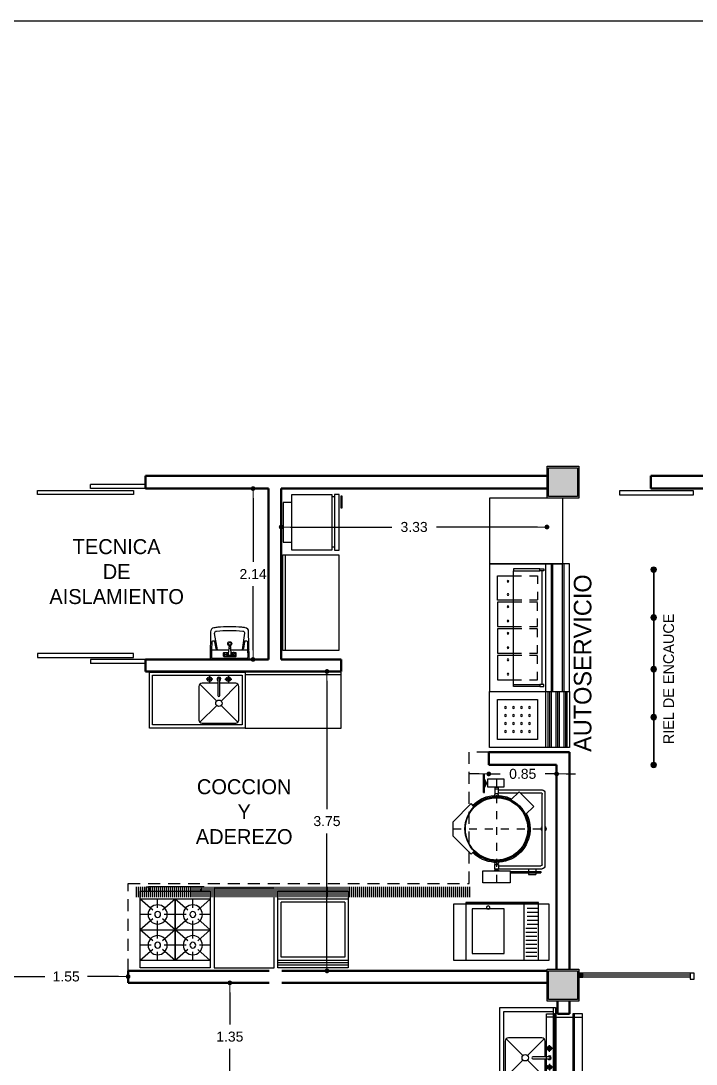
# Model space of a CAD drawing. Header units: millimetres. Extents: x 2523 to 2756, y 378 to 482.
# Drawn here: x 2687.5 to 2695.96, y 389.67 to 402.73 of the extents above; entities that cross this region are included whole.
import ezdxf

# ---------------------------------------------------------------- set-up
doc = ezdxf.new("R2010")
doc.units = ezdxf.units.MM
for name, pattern in [('BLOQUE NUTRICION$0$NUTRICION Y DIETETICA$0$NUTRICION$0$HIDDE50', [0.08, 0.05, -0.03]), ('BLOQUE NUTRICION$0$PB-Servicios Generales$0$DIS', [0.09, 0.06, -0.03]), ('H100', [0.24, 0.15, -0.09])]:
    doc.linetypes.add(name, pattern=pattern)
doc.layers.get('Defpoints').update_dxf_attribs({"color": 8})
for name, color, linetype in [('C-MAESTRA', 253, 'Continuous'), ('CANCEL', 6, 'Continuous'), ('COLUMNAS', 5, 'Continuous'), ('MOB FIJO', 161, 'Continuous'), ('MOBILIARIO', 161, 'Continuous'), ('MOBSANIT', 161, 'Continuous'), ('MS', 8, 'Continuous'), ('PL-AUX', 8, 'Continuous'), ('PROYECC', 7, 'H100'), ('TEXTO', 3, 'Continuous'), ('TEXTOS', 3, 'Continuous')]:
    doc.layers.add(name, color=color, linetype=linetype)
doc.layers.add('MOB', color=161, linetype='Continuous', lineweight=15)
doc.layers.add('MUROS', color=7, linetype='Continuous', lineweight=50)
doc.styles.add('Estilo_Generado_2', font='', dxfattribs={"height": 0.125})
doc.styles.add('STYLE1', font='GOTHIC.TTF')
doc.styles.add('STYLE2', font='GOTHIC.TTF')
doc.styles.get('Estilo_Generado_2').set_extended_font_data('Arial Occidental')
doc.dimstyles.new('Estilo_Generado__1', dxfattribs={"dimtxt": 0.125, "dimasz": 0.11875, "dimexe": 0.18, "dimexo": 0.2, "dimgap": 0.09, "dimtad": 0, "dimtih": 1, "dimtoh": 1, "dimzin": 0, "dimdsep": 46, "dimtxsty": 'Estilo_Generado_2', "dimblk": 'ARROWHEAD_11', "dimcen": 0.09, "dimse1": 1, "dimse2": 1, "dimclrd": 256, "dimclre": 7, "dimclrt": 7, "dimadec": 0, "dimazin": 0, "dimtfac": 1, "dimtmove": 0, "dimatfit": 3, "dimfxl": 1, "dimtolj": 1, "dimtzin": 0, "dimlwd": -1, "dimarcsym": 0})

# ---------------------------------------------------------------- blocks, each defined once
blk = doc.blocks.new('PB-ucin-Intermedios$0$955')
for p, q in [((-0.308, -0.606), (-0.308, -0.641)), ((0.322, -0.606), (0.322, -0.641))]:
    blk.add_line(p, q)
blk.add_lwpolyline([(0.25, -0.106), (0.25, 0), (-0.25, 0), (-0.25, -0.106)])
for points in [[(-0.35, -0.106), (0.35, -0.106), (0.35, -0.606), (-0.35, -0.606)], [(0.35, -0.7), (0.35, -0.641), (-0.35, -0.641), (-0.35, -0.7)], [(0.329, -0.738), (0.329, -0.721), (0.18, -0.721), (0.18, -0.738)]]:
    blk.add_lwpolyline(points, close=True)
blk = doc.blocks.new('76090602')
blk.add_line((0, -0.03), (1.2, -0.03))
blk.add_lwpolyline([(1.2, -0.7), (1.2, 0), (0, 0), (0, -0.7)], close=True)
blk = doc.blocks.new('77740015')
for p, q in [((0.04, -0.1), (0.04, 0)), ((0.86, -0.1), (0.86, 0)), ((0.04, -0.12), (0.04, -0.33)), ((0.86, -0.33), (0.86, -0.12)), ((0.04, -0.35), (0.04, -0.45)), ((0.86, -0.35), (0.86, -0.45))]:
    blk.add_line(p, q)
for points in [[(0.9, -0.1), (0.9, 0), (0, 0), (0, -0.1)], [(0.9, -0.35), (0.9, -0.45), (0, -0.45), (0, -0.35)]]:
    blk.add_lwpolyline(points)
for points in [[(0, -0.12), (0, -0.1), (0.9, -0.1), (0.9, -0.12)], [(0.9, -0.33), (0.9, -0.35), (0, -0.35), (0, -0.33)]]:
    blk.add_lwpolyline(points, close=True)
blk = doc.blocks.new('PLANTA BAJA$0$BLOQUE NUTRICION$0$NUTRICION Y DIETETICA$0$NUTRICION$0$76090693')
for p, q in [((0, -0.03), (1.8, -0.03)), ((0.555, -0.078), (0.47, -0.078)), ((0.512, -0.036), (0.512, -0.12)), ((0.705, -0.078), (0.79, -0.078)), ((0.748, -0.036), (0.748, -0.12)), ((1.095, -0.078), (1.01, -0.078)), ((1.052, -0.036), (1.052, -0.12)), ((1.245, -0.078), (1.33, -0.078)), ((1.288, -0.036), (1.288, -0.12)), ((0.392, -0.142), (0.602, -0.352)), ((0.868, -0.142), (0.658, -0.352)), ((0.932, -0.142), (1.142, -0.352)), ((1.408, -0.142), (1.198, -0.352)), ((0.602, -0.408), (0.392, -0.618)), ((0.658, -0.408), (0.868, -0.618)), ((1.142, -0.408), (0.932, -0.618)), ((1.198, -0.408), (1.408, -0.618))]:
    blk.add_line(p, q)
blk.add_lwpolyline([(0, -0.7), (0, 0), (1.8, 0), (1.8, -0.7)], close=True)
blk.add_lwpolyline([(1.75, -0.03), (1.75, -0.65), (0.05, -0.65), (0.05, -0.03)])
for points in [[(0.619, -0.13), (0.42, -0.13, 0.414214), (0.38, -0.17), (0.38, -0.59, 0.414214), (0.42, -0.63), (0.84, -0.63, 0.414214), (0.88, -0.59), (0.88, -0.17, 0.414214), (0.84, -0.13), (0.642, -0.13)], [(1.159, -0.13), (0.96, -0.13, 0.414214), (0.92, -0.17), (0.92, -0.59, 0.414214), (0.96, -0.63), (1.38, -0.63, 0.414214), (1.42, -0.59), (1.42, -0.17, 0.414214), (1.38, -0.13), (1.182, -0.13)]]:
    blk.add_lwpolyline(points, format="xyb")
for points in [[(0.618, -0.284, 1), (0.642, -0.284), (0.642, -0.078, 1), (0.618, -0.078)], [(1.182, -0.078, 1), (1.158, -0.078), (1.158, -0.284, 1), (1.182, -0.284)]]:
    blk.add_lwpolyline(points, format="xyb", close=True)
for centre, radius in [((0.512, -0.078), 0.0282), ((0.512, -0.078), 0.0141), ((0.748, -0.078), 0.0282), ((0.748, -0.078), 0.0141), ((1.052, -0.078), 0.0282), ((1.052, -0.078), 0.0141), ((1.288, -0.078), 0.0282), ((1.288, -0.078), 0.0141), ((0.63, -0.38), 0.04), ((1.17, -0.38), 0.04)]:
    blk.add_circle(centre, radius)
for centre in [(0.63, -0.078), (1.17, -0.078)]:
    blk.add_arc(centre, 0.0235, 300, 240)
blk = doc.blocks.new('BLOQUE NUTRICION$0$PB-Servicios Generales$0$A$C44AE7D5F')
for p, q in [((0, 0.88), (0, 0)), ((0.09, 0.88), (0, 0.88)), ((0.09, 0.88), (0.228, 0.722)), ((0.09, 0.88), (0.09, 0.44)), ((0.475, 0.88), (0.09, 0.88)), ((0.282, 0.88), (0.282, 0.743)), ((0.475, 0.88), (0.337, 0.722)), ((0.96, 0.88), (0.475, 0.88)), ((0.475, 0.88), (0.613, 0.722)), ((0.475, 0), (0.475, 0.88)), ((0.667, 0.88), (0.667, 0.743)), ((0.86, 0.88), (0.722, 0.722)), ((0.86, 0.88), (0.86, 0.44)), ((0.96, 0), (0.96, 0.88)), ((0.96, 0.803), (1.011, 0.803)), ((1.011, 0.803), (1.011, 0.775)), ((0.09, 0.66), (0.2, 0.66)), ((0.365, 0.66), (0.475, 0.66)), ((0.475, 0.66), (0.585, 0.66)), ((0.75, 0.66), (0.86, 0.66)), ((1.011, 0.775), (0.96, 0.763)), ((1.011, 0.775), (1.011, 0.105)), ((0.228, 0.598), (0.09, 0.44)), ((0.282, 0.577), (0.282, 0.44)), ((0.337, 0.598), (0.475, 0.44)), ((0.613, 0.598), (0.475, 0.44)), ((0.667, 0.577), (0.667, 0.44)), ((0.722, 0.598), (0.86, 0.44)), ((0.86, 0.44), (0.09, 0.44)), ((0.86, 0.44), (0.09, 0.44)), ((0.09, 0.44), (0.86, 0.44)), ((0.09, 0.44), (0.228, 0.282)), ((0.09, 0.44), (0.09, 0)), ((0.282, 0.44), (0.282, 0.303)), ((0.475, 0.44), (0.337, 0.282)), ((0.475, 0.44), (0.613, 0.282)), ((0.667, 0.44), (0.667, 0.303)), ((0.86, 0.44), (0.722, 0.282)), ((0.86, 0.44), (0.86, 0)), ((0.09, 0.22), (0.2, 0.22)), ((0.228, 0.158), (0.09, 0)), ((0.282, 0.137), (0.282, 0)), ((0.337, 0.158), (0.475, 0)), ((0.365, 0.22), (0.475, 0.22)), ((0.475, 0.22), (0.585, 0.22)), ((0.613, 0.158), (0.475, 0)), ((0.667, 0.137), (0.667, 0)), ((0.722, 0.158), (0.86, 0)), ((0.75, 0.22), (0.86, 0.22)), ((0, 0), (0.475, 0)), ((0.475, 0), (0.96, 0)), ((1.011, 0.105), (0.96, 0.117)), ((0.96, 0.077), (1.011, 0.077)), ((1.011, 0.077), (1.011, 0.105))]:
    blk.add_line(p, q)
for centre, radius in [((0.282, 0.66), 0.12), ((0.282, 0.66), 0.0369), ((0.667, 0.66), 0.12), ((0.667, 0.66), 0.0369), ((0.282, 0.22), 0.12), ((0.667, 0.22), 0.12), ((0.282, 0.22), 0.0369), ((0.667, 0.22), 0.0369)]:
    blk.add_circle(centre, radius)
blk = doc.blocks.new('BLOQUE NUTRICION$0$PB-Servicios Generales$0$mnco201')
for p, q in [((0.88, 0), (0, 0)), ((0, 0), (0, -0.96)), ((0.88, -0.09), (0.88, 0)), ((0.88, -0.03), (0, -0.03)), ((0.88, -0.06), (0, -0.06)), ((0.44, -0.09), (0, -0.09)), ((0.84, -0.13), (0.04, -0.13)), ((0.04, -0.13), (0.04, -0.82)), ((0.88, -0.09), (0.44, -0.09)), ((0.84, -0.82), (0.84, -0.13)), ((0.88, -0.475), (0.88, -0.09)), ((0.88, -0.96), (0.88, -0.475)), ((0.44, -0.86), (0, -0.86)), ((0.84, -0.82), (0.04, -0.82)), ((0.88, -0.86), (0.44, -0.86)), ((0, -0.96), (0.88, -0.96))]:
    blk.add_line(p, q)
blk = doc.blocks.new('BLOQUE NUTRICION$0$NUTRICION Y DIETETICA$0$NUTRICION$0$A$C48837D3A')
at = {"layer": 'MOBILIARIO'}
for p, q in [((0, 1.045), (0, 0.135)), ((0, 1.045), (0, 0.135)), ((0.72, 0.315), (0, 0.315)), ((0.07, 0.275), (0.07, 0.135)), ((0.12, 0.275), (0.12, 0.135)), ((0.17, 0.275), (0.17, 0.135)), ((0.22, 0.275), (0.22, 0.135)), ((0.27, 0.275), (0.27, 0.135)), ((0.32, 0.295), (0.32, 0.155)), ((0.37, 0.295), (0.37, 0.155)), ((0.42, 0.295), (0.42, 0.155)), ((0.47, 0.295), (0.47, 0.155)), ((0.52, 0.295), (0.52, 0.155)), ((0.57, 0.295), (0.57, 0.155)), ((0.62, 0.295), (0.62, 0.155)), ((0.67, 0.295), (0.67, 0.155))]:
    blk.add_line(p, q, dxfattribs=at)
for points in [[(0.72, 1.2), (0.72, 0), (0.02, 0), (0.02, 1.2)], [(0.72, 1.045), (0.72, 0.135), (0, 0.135), (0, 1.045)], [(0.64, 0.965), (0.64, 0.565), (0.08, 0.565), (0.08, 0.965)]]:
    blk.add_lwpolyline(points, close=True, dxfattribs=at)
blk.add_circle((0.063, 0.765), 0.0219, dxfattribs=at)
blk = doc.blocks.new('BLOQUE NUTRICION$0$PB-Servicios Generales$0$mnitmgv60')
at = {"linetype": 'BLOQUE NUTRICION$0$PB-Servicios Generales$0$DIS'}
for p, q in [((0, -1.165), (0, 0)), ((0.624, -0.62), (-0.674, -0.62))]:
    blk.add_line(p, q, dxfattribs=at)
for p, q in [((-0.57, -0.219), (-0.57, -0.127)), ((-0.551, -0.127), (-0.57, -0.127)), ((-0.551, -0.45), (-0.551, -0.067)), ((-0.533, -0.067), (-0.551, -0.067)), ((-0.533, -0.45), (-0.533, -0.067)), ((-0.499, -0.127), (-0.533, -0.127)), ((-0.499, -0.597), (-0.499, -0.05)), ((-0.465, -0.013), (0.451, -0.013)), ((-0.462, -0.597), (-0.462, -0.064)), ((-0.45, -0.05), (0.437, -0.05)), ((0.451, -0.323), (0.451, -0.064)), ((0.488, -0.597), (0.488, -0.05)), ((-0.551, -0.219), (-0.57, -0.219)), ((-0.499, -0.219), (-0.533, -0.219)), ((0.18, -0.256), (0.282, -0.154)), ((0.466, -0.338), (0.282, -0.154)), ((0.364, -0.44), (0.466, -0.338)), ((0.451, -0.597), (0.451, -0.352)), ((-0.674, -0.45), (-0.674, -0.79)), ((-0.524, -0.45), (-0.674, -0.45)), ((-0.524, -0.79), (-0.524, -0.45)), ((0.455, -0.783), (0.455, -0.769)), ((0.455, -0.769), (0.691, -0.769)), ((0.455, -0.783), (0.691, -0.783)), ((0.566, -0.752), (0.52, -0.769)), ((0.566, -0.769), (0.566, -0.752)), ((0.566, -0.752), (0.58, -0.752)), ((0.569, -0.752), (0.569, -0.736)), ((0.577, -0.752), (0.577, -0.736)), ((0.58, -0.769), (0.58, -0.752)), ((0.58, -0.752), (0.626, -0.769)), ((0.691, -0.783), (0.691, -0.769)), ((-0.674, -0.79), (-0.524, -0.79)), ((-0.287, -0.907), (-0.317, -0.937)), ((0.287, -0.907), (0.317, -0.937)), ((-0.09, -1.165), (-0.317, -0.937)), ((0.09, -1.165), (0.317, -0.937)), ((-0.09, -1.165), (0.09, -1.165))]:
    blk.add_line(p, q)
for points in [[(-0.524, -0.643), (-0.516, -0.643, 0.414214), (-0.515, -0.642), (-0.515, -0.598, 0.414214), (-0.516, -0.597)], [(-0.516, -0.597), (-0.524, -0.597, 0.413465)]]:
    blk.add_lwpolyline(points, format="xyb")
for points in [[(-0.508, -0.607), (-0.514, -0.607, 0.414214), (-0.514, -0.608), (-0.514, -0.632, 0.414214), (-0.514, -0.633), (-0.508, -0.633, 0.414214), (-0.507, -0.632), (-0.507, -0.608, 0.414214)], [(-0.446, -0.597), (-0.506, -0.597, 0.414214), (-0.506, -0.598), (-0.506, -0.642, 0.414214), (-0.506, -0.643), (-0.446, -0.643, 0.414214), (-0.445, -0.642), (-0.445, -0.598, 0.414214)], [(0.445, -0.597), (0.495, -0.597, -0.414214), (0.496, -0.598), (0.496, -0.642, -0.414214), (0.495, -0.643), (0.445, -0.643, -0.414214), (0.444, -0.642), (0.444, -0.598, -0.414214)], [(0.526, -0.526), (0.623, -0.526, -0.414214), (0.624, -0.527), (0.624, -0.735, -0.414214), (0.623, -0.735), (0.526, -0.735, -0.414214), (0.526, -0.735), (0.526, -0.527, -0.414214)]]:
    blk.add_lwpolyline(points, format="xyb", close=True)
blk.add_lwpolyline([(0.496, -0.637), (0.524, -0.637), (0.524, -0.601), (0.496, -0.601)], close=True)
for centre, radius, start, end in [((-0.462, -0.05), 0.0365, 90, 180), ((-0.448, -0.064), 0.0146, 90, 180), ((0, -0.031), 0.0314, 35.5487, 144.4513), ((0, -0.031), 0.0314, 215.5487, 324.4513), ((0.437, -0.064), 0.0146, 0, 90.0005), ((0.451, -0.05), 0.0365, 0, 90.0003), ((0, -0.62), 0.42, 63.0172, 225), ((0, -0.62), 0.406, 315, 225), ((0, -0.62), 0.396, 270.0412, 270), ((0, -0.62), 0.39, 270.0418, 270), ((0, -0.62), 0.42, 315, 26.9828), ((-0.442, -0.576), 0.0256, 262.3945, 318.2324), ((-0.442, -0.664), 0.0256, 41.7676, 97.6055), ((0.441, -0.576), 0.0256, 211.5621, 277.6055), ((0.441, -0.664), 0.0256, 82.3945, 148.4379)]:
    blk.add_arc(centre, radius, start, end)
blk = doc.blocks.new('76090123')
for p, q in [((0.795, -0.088), (0.71, -0.088)), ((0.752, -0.046), (0.752, -0.13)), ((0.945, -0.088), (1.03, -0.088)), ((0.988, -0.046), (0.988, -0.13)), ((0.632, -0.152), (0.842, -0.362)), ((1.108, -0.152), (0.898, -0.362)), ((0.842, -0.418), (0.632, -0.628)), ((0.898, -0.418), (1.108, -0.628))]:
    blk.add_line(p, q)
for points in [[(0, -0.7), (0, 0), (1.2, 0), (1.2, -0.7)], [(0.04, -0.66), (0.04, -0.04), (1.16, -0.04), (1.16, -0.66)]]:
    blk.add_lwpolyline(points, close=True)
blk.add_lwpolyline([(0.882, -0.088, 1), (0.858, -0.088), (0.858, -0.294, 1), (0.882, -0.294)], format="xyb", close=True)
blk.add_lwpolyline([(0.859, -0.14), (0.66, -0.14, 0.414214), (0.62, -0.18), (0.62, -0.6, 0.414214), (0.66, -0.64), (1.08, -0.64, 0.414214), (1.12, -0.6), (1.12, -0.18, 0.414214), (1.08, -0.14), (0.882, -0.14)], format="xyb")
for centre, radius in [((0.752, -0.088), 0.0282), ((0.752, -0.088), 0.0141), ((0.988, -0.088), 0.0282), ((0.988, -0.088), 0.0141), ((0.87, -0.39), 0.04)]:
    blk.add_circle(centre, radius)
blk.add_arc((0.87, -0.088), 0.0235, 300, 240)
blk = doc.blocks.new('LVVZ1VS')
at = {"color": 8}
blk.add_line((0.012, -0.143), (-0.012, -0.143), dxfattribs=at)
for points in [[(0.24, -0.348), (0.245, -0.02, 0.418008), (0.225, 0), (-0.225, 0, 0.421093), (-0.245, -0.02), (-0.237, -0.349, 0.362961), (-0.195, -0.397, 0.013873), (-0.151, -0.403, 0.023993), (0.002, -0.41, 0.024799), (0.151, -0.403, 0.015126), (0.198, -0.396, 0.364514)], [(-0.075, -0.068, -0.247805), (-0.057, -0.086, 0.116963), (-0.045, -0.086, -0.247805), (-0.027, -0.068, 0.116963), (-0.027, -0.056, -0.247805), (-0.045, -0.038, 0.116963), (-0.057, -0.038, -0.247805), (-0.075, -0.056, 0.116963)], [(0.012, -0.14), (0.018, -0.069, 0.015831), (0.018, -0.069), (0.018, -0.042, 0.414214), (0.014, -0.038), (-0.014, -0.038, 0.414214), (-0.018, -0.042), (-0.018, -0.069, 0.015831), (-0.018, -0.069), (-0.012, -0.14, -0.015831), (-0.012, -0.141), (-0.012, -0.159, 0.414214), (-0.008, -0.163), (0.008, -0.163, 0.414214), (0.012, -0.159), (0.012, -0.141, -0.015831)], [(0.075, -0.068, 0.247805), (0.057, -0.086, -0.116963), (0.045, -0.086, 0.247805), (0.027, -0.068, -0.116963), (0.027, -0.056, 0.247805), (0.045, -0.038, -0.116963), (0.057, -0.038, 0.247805), (0.075, -0.056, -0.116963)]]:
    blk.add_lwpolyline(points, format="xyb", close=True)
for points in [[(0.243, -0.127, -0.408931), (0.24, -0.13), (0.231, -0.13, -0.419516), (0.228, -0.126), (0.229, -0.035, 0.49024), (0.209, -0.015), (-0.209, -0.015, 0.425911), (-0.229, -0.035), (-0.228, -0.126, -0.419516), (-0.231, -0.13), (-0.239, -0.13, -0.408931), (-0.242, -0.127)], [(0.144, -0.115, -0.368916), (0.154, -0.123), (0.189, -0.327, -0.428122), (0.167, -0.356, -0.027474), (0.002, -0.365, -0.026047), (-0.163, -0.356, -0.428854), (-0.185, -0.328), (-0.154, -0.123, -0.368908), (-0.144, -0.115), (-0.015, -0.115)], [(-0.017, -0.089), (-0.069, -0.089, -0.414214), (-0.078, -0.08), (-0.078, -0.044, -0.414214), (-0.069, -0.034), (0.068, -0.034, -0.414214), (0.078, -0.044), (0.078, -0.08, -0.414214), (0.068, -0.089), (0.017, -0.089)]]:
    blk.add_lwpolyline(points, format="xyb")
for points in [[(-0.228, -0.115), (-0.144, -0.115)], [(0.144, -0.115), (0.228, -0.115)]]:
    blk.add_lwpolyline(points, dxfattribs=at)
for points in [[(-0.228, -0.126), (-0.226, -0.22, 0.408931), (-0.216, -0.23), (-0.195, -0.23, 0.368908), (-0.185, -0.222), (-0.172, -0.138, -0.336277), (-0.162, -0.13), (-0.155, -0.13)], [(0.155, -0.13), (0.162, -0.13, -0.262297), (0.172, -0.138), (0.185, -0.222, 0.368908), (0.195, -0.23), (0.216, -0.23, 0.408931), (0.226, -0.22), (0.228, -0.126)]]:
    blk.add_lwpolyline(points, format="xyb", dxfattribs=at)
blk.add_lwpolyline([(0.015, -0.115), (0.144, -0.115)])
for centre, radius in [((-0.051, -0.062), 0.00337), ((-0.051, -0.062), 0.00337), ((0, -0.049), 0.00515), ((0.051, -0.062), 0.00337), ((0.051, -0.062), 0.00337)]:
    blk.add_circle(centre, radius)
for radius in [0.025, 0.0175]:
    blk.add_circle((0, -0.198), radius, dxfattribs=at)
for centre, start, end in [((-0.051, -0.062), 106.4867, 163.5133), ((-0.051, -0.062), 196.4867, 253.5133), ((-0.051, -0.062), 16.4867, 73.5133), ((-0.051, -0.062), 286.4867, 343.5133), ((0.051, -0.062), 106.4867, 163.5133), ((0.051, -0.062), 196.4867, 253.5133), ((0.051, -0.062), 16.4867, 73.5133), ((0.051, -0.062), 286.4867, 343.5133)]:
    blk.add_arc(centre, 0.0225, start, end, dxfattribs=at)
blk = doc.blocks.new('BLOQUE NUTRICION$0$NUTRICION Y DIETETICA$0$NUTRICION$0$73010058')
for p, q in [((0, -0.73), (0.7, -0.73)), ((0, -0.75), (0.7, -0.75)), ((0, -0.77), (0.7, -0.77)), ((0, -0.83), (0.7, -0.83)), ((0, -0.85), (0.7, -0.85)), ((0, -0.87), (0.7, -0.87)), ((0, -0.93), (0.7, -0.93)), ((0, -0.95), (0.7, -0.95)), ((0, -0.97), (0.7, -0.97))]:
    blk.add_line(p, q)
for points in [[(0, -0.7), (0.7, -0.7), (0.7, 0), (0, 0)], [(0.1, -0.6), (0.6, -0.6), (0.6, -0.1), (0.1, -0.1)]]:
    blk.add_lwpolyline(points, close=True)
blk.add_lwpolyline([(0, -0.7), (0, -1), (0.7, -1), (0.7, -0.7)])
for centre in [(0.2, -0.2), (0.3, -0.2), (0.4, -0.2), (0.5, -0.2), (0.2, -0.3), (0.2, -0.4), (0.3, -0.3), (0.3, -0.4), (0.4, -0.3), (0.4, -0.4), (0.5, -0.3), (0.5, -0.4), (0.2, -0.5), (0.3, -0.5), (0.4, -0.5), (0.5, -0.5)]:
    blk.add_circle(centre, 0.0125)
blk = doc.blocks.new('BLOQUE NUTRICION$0$NUTRICION Y DIETETICA$0$NUTRICION$0$76091576')
for p, q in [((1.51125, -0.3), (0.08875, -0.3)), ((0, -0.7), (1.6, -0.7)), ((0, -0.77), (1.6, -0.77)), ((0.09375, -0.655), (1.51125, -0.655)), ((0, -0.79), (1.6, -0.79)), ((0, -0.91), (1.6, -0.91)), ((0, -0.93), (1.6, -0.93))]:
    blk.add_line(p, q)
blk.add_lwpolyline([(0, -1), (0, 0), (1.6, 0), (1.6, -1)], close=True)
for points in [[(0.45375, -0.3), (0.45375, -0.0975), (0.14875, -0.0975), (0.14875, -0.3)], [(0.48125, -0.3), (0.48125, -0.0975), (0.78625, -0.0975), (0.78625, -0.3)], [(0.81375, -0.3), (0.81375, -0.0975), (1.11875, -0.0975), (1.11875, -0.3)], [(1.14625, -0.3), (1.14625, -0.0975), (1.45125, -0.0975), (1.45125, -0.3)]]:
    blk.add_lwpolyline(points)
at = {"linetype": 'Continuous'}
for points in [[(0.06375, -0.63), (0.06375, -0.3), (0.08875, -0.3), (0.08875, -0.63)], [(1.53625, -0.63), (1.53625, -0.3), (1.51125, -0.3), (1.51125, -0.63)]]:
    blk.add_lwpolyline(points, dxfattribs=at)
at = {"linetype": 'BLOQUE NUTRICION$0$NUTRICION Y DIETETICA$0$NUTRICION$0$HIDDE50'}
for points in [[(0.14875, -0.3), (0.14875, -0.6025), (0.45375, -0.6025), (0.45375, -0.3)], [(0.78625, -0.3), (0.78625, -0.6025), (0.48125, -0.6025), (0.48125, -0.3)], [(1.11875, -0.3), (1.11875, -0.6025), (0.81375, -0.6025), (0.81375, -0.3)], [(1.45125, -0.3), (1.45125, -0.6025), (1.14625, -0.6025), (1.14625, -0.3)]]:
    blk.add_lwpolyline(points, dxfattribs=at)
for points in [[(0.06375, -0.68), (0.08875, -0.68), (0.08875, -0.63), (0.06375, -0.63)], [(1.53625, -0.68), (1.51125, -0.68), (1.51125, -0.63), (1.53625, -0.63)]]:
    blk.add_lwpolyline(points, close=True, dxfattribs=at)
for centre in [(0.21875, -0.23), (0.38375, -0.23), (0.53625, -0.23), (0.71625, -0.23), (0.86875, -0.23), (1.04875, -0.23), (1.20125, -0.23), (1.38125, -0.23)]:
    blk.add_circle(centre, 0.01)
blk = doc.blocks.new('ARROWHEAD_11')
at = {"color": 0, "linetype": 'Continuous', "lineweight": 0}
blk.add_line((0, 0), (-1, 0), dxfattribs=at)
at = {"color": 0, "linetype": 'Continuous', "lineweight": 0, "const_width": 0.25, "flags": 128}
blk.add_lwpolyline([(-0.125, 0, 1), (0.125, 0, 1)], format="xyb", close=True, dxfattribs=at)
blk = doc.blocks.new('*D442')
at = {"layer": 'C-MAESTRA', "transparency": 16777216}
for p, q in [((2690.121, 390.565), (2690.121, 390.162)), ((2690.121, 389.455), (2690.121, 389.857))]:
    blk.add_line(p, q, dxfattribs=at)
at = {"layer": 'Defpoints', "color": 0, "transparency": 16777216}
for p in [(2690.121, 390.684), (2690.204, 390.684), (2690.204, 389.336)]:
    blk.add_point(p, dxfattribs=at)
at = {"layer": 'C-MAESTRA', "transparency": 16777216, "xscale": 0.11875, "yscale": 0.11875, "zscale": 0.11875}
for p, rotation in [((2690.121, 390.684), 90), ((2690.121, 389.336), 270)]:
    blk.add_blockref('ARROWHEAD_11', p, dxfattribs=dict(at, rotation=rotation))
at = {"layer": 'C-MAESTRA', "color": 7, "transparency": 16777216, "insert": (2690.121, 390.01), "char_height": 0.125, "attachment_point": 5, "style": 'Estilo_Generado_2'}
blk.add_mtext('\\A1;1.35', dxfattribs=at)
blk = doc.blocks.new('*D450')
at = {"layer": 'C-MAESTRA', "transparency": 16777216}
for p, q in [((2687.413, 390.763), (2687.802, 390.763)), ((2688.728, 390.763), (2688.339, 390.763))]:
    blk.add_line(p, q, dxfattribs=at)
at = {"layer": 'Defpoints', "color": 0, "transparency": 16777216}
for p in [(2687.294, 390.763), (2687.294, 390.759), (2688.847, 390.759, 0)]:
    blk.add_point(p, dxfattribs=at)
at = {"layer": 'C-MAESTRA', "transparency": 16777216, "xscale": 0.11875, "yscale": 0.11875, "zscale": 0.11875, "rotation": 180}
blk.add_blockref('ARROWHEAD_11', (2687.294, 390.763), dxfattribs=at)
at = {"layer": 'C-MAESTRA', "transparency": 16777216, "xscale": 0.11875, "yscale": 0.11875, "zscale": 0.11875}
blk.add_blockref('ARROWHEAD_11', (2688.847, 390.763), dxfattribs=at)
at = {"layer": 'C-MAESTRA', "color": 7, "transparency": 16777216, "insert": (2688.071, 390.763), "char_height": 0.125, "attachment_point": 5, "style": 'Estilo_Generado_2'}
blk.add_mtext('\\A1;1.55', dxfattribs=at)
blk = doc.blocks.new('*D460')
at = {"layer": 'C-MAESTRA', "transparency": 16777216}
for p, q in [((2691.338, 394.465), (2691.338, 392.861)), ((2691.338, 390.952), (2691.338, 392.556))]:
    blk.add_line(p, q, dxfattribs=at)
at = {"layer": 'Defpoints', "color": 0, "transparency": 16777216}
for p in [(2691.072, 394.584), (2691.072, 390.834), (2691.338, 390.834)]:
    blk.add_point(p, dxfattribs=at)
at = {"layer": 'C-MAESTRA', "transparency": 16777216, "xscale": 0.11875, "yscale": 0.11875, "zscale": 0.11875}
for p, rotation in [((2691.338, 394.584), 90), ((2691.338, 390.834), 270)]:
    blk.add_blockref('ARROWHEAD_11', p, dxfattribs=dict(at, rotation=rotation))
at = {"layer": 'C-MAESTRA', "color": 7, "transparency": 16777216, "insert": (2691.338, 392.709), "char_height": 0.125, "attachment_point": 5, "style": 'Estilo_Generado_2'}
blk.add_mtext('\\A1;3.75', dxfattribs=at)
blk = doc.blocks.new('*D463')
at = {"layer": 'C-MAESTRA', "transparency": 16777216}
for p, q in [((2690.883, 396.393), (2692.149, 396.393)), ((2693.976, 396.393), (2692.71, 396.393))]:
    blk.add_line(p, q, dxfattribs=at)
at = {"layer": 'Defpoints', "color": 0, "transparency": 16777216}
for p in [(2690.764, 396.874), (2694.094, 396.874), (2690.764, 396.393)]:
    blk.add_point(p, dxfattribs=at)
at = {"layer": 'C-MAESTRA', "transparency": 16777216, "xscale": 0.11875, "yscale": 0.11875, "zscale": 0.11875, "rotation": 180}
blk.add_blockref('ARROWHEAD_11', (2690.764, 396.393), dxfattribs=at)
at = {"layer": 'C-MAESTRA', "transparency": 16777216, "xscale": 0.11875, "yscale": 0.11875, "zscale": 0.11875}
blk.add_blockref('ARROWHEAD_11', (2694.094, 396.393), dxfattribs=at)
at = {"layer": 'C-MAESTRA', "color": 7, "transparency": 16777216, "insert": (2692.429, 396.393), "char_height": 0.125, "attachment_point": 5, "style": 'Estilo_Generado_2'}
blk.add_mtext('\\A1;3.33', dxfattribs=at)
blk = doc.blocks.new('*D464')
at = {"layer": 'C-MAESTRA', "transparency": 16777216}
for p, q in [((2693.246, 393.301), (2693.127, 393.301)), ((2693.365, 393.301), (2693.509, 393.301)), ((2694.214, 393.301), (2694.07, 393.301)), ((2694.333, 393.301), (2694.452, 393.301))]:
    blk.add_line(p, q, dxfattribs=at)
at = {"layer": 'Defpoints', "color": 0, "transparency": 16777216}
for p in [(2693.365, 393.414), (2693.365, 393.301), (2694.214, 393.414)]:
    blk.add_point(p, dxfattribs=at)
at = {"layer": 'C-MAESTRA', "transparency": 16777216, "xscale": 0.11875, "yscale": 0.11875, "zscale": 0.11875}
blk.add_blockref('ARROWHEAD_11', (2693.365, 393.301), dxfattribs=at)
at = {"layer": 'C-MAESTRA', "transparency": 16777216, "xscale": 0.11875, "yscale": 0.11875, "zscale": 0.11875, "rotation": 180}
blk.add_blockref('ARROWHEAD_11', (2694.214, 393.301), dxfattribs=at)
at = {"layer": 'C-MAESTRA', "color": 7, "transparency": 16777216, "insert": (2693.79, 393.301), "char_height": 0.125, "attachment_point": 5, "style": 'Estilo_Generado_2'}
blk.add_mtext('\\A1;0.85', dxfattribs=at)
blk = doc.blocks.new('*D465')
at = {"layer": 'C-MAESTRA', "transparency": 16777216}
for p, q in [((2690.412, 396.755), (2690.412, 395.956)), ((2690.412, 394.852), (2690.412, 395.651))]:
    blk.add_line(p, q, dxfattribs=at)
at = {"layer": 'Defpoints', "color": 0, "transparency": 16777216}
for p in [(2690.412, 396.874), (2690.604, 396.874), (2690.604, 394.734)]:
    blk.add_point(p, dxfattribs=at)
at = {"layer": 'C-MAESTRA', "transparency": 16777216, "xscale": 0.11875, "yscale": 0.11875, "zscale": 0.11875}
for p, rotation in [((2690.412, 396.874), 90), ((2690.412, 394.734), 270)]:
    blk.add_blockref('ARROWHEAD_11', p, dxfattribs=dict(at, rotation=rotation))
at = {"layer": 'C-MAESTRA', "color": 7, "transparency": 16777216, "insert": (2690.412, 395.804), "char_height": 0.125, "attachment_point": 5, "style": 'Estilo_Generado_2'}
blk.add_mtext('\\A1;2.14', dxfattribs=at)
blk = doc.blocks.new('COLEXIS')
at = {"layer": 'COLUMNAS'}
blk.add_lwpolyline([(0.2, 0.2), (0.2, -0.2), (-0.2, -0.2), (-0.2, 0.2)], close=True, dxfattribs=at)
blk.add_lwpolyline([(0.2, 0.2), (0.2, -0.2), (-0.2, -0.2), (-0.2, 0.2)], close=True, dxfattribs=at)
blk.add_lwpolyline([(0.2, 0.2), (0.2, -0.2), (-0.2, -0.2), (-0.2, 0.2)], close=True, dxfattribs=at)
at = {"layer": 'COLUMNAS', "color": 251}
blk.add_lwpolyline([(0.18, 0.18), (0.18, -0.18), (-0.18, -0.18), (-0.18, 0.18)], close=True, dxfattribs=at)
blk.add_solid([(-0.18, 0.18), (0.18, 0.18), (-0.18, -0.18), (0.18, -0.18)], dxfattribs=at)

msp = doc.modelspace()

# ---------------------------------------------------------------- hatches: boundary and pattern name
at = {"layer": 'MOB'}
for points in [[(2695.4309, 395.8943, -1), (2695.4309, 395.8243, -1)], [(2695.4309, 395.2943, -1), (2695.4309, 395.2243, -1)], [(2695.3959, 394.6122, -1), (2695.4659, 394.6122, -1)], [(2695.3959, 394.0122, -1), (2695.4659, 394.0122, -1)], [(2695.3959, 394.0122, -1), (2695.4659, 394.0122, -1)], [(2695.3959, 393.4107, -1), (2695.4659, 393.4107, -1)]]:
    msp.add_hatch(color=256, dxfattribs=at).paths.add_polyline_path(points)

# ---------------------------------------------------------------- linework, layer by layer
at = {"layer": 'CANCEL'}
for p, q in [((2688.3744, 396.8737), (2688.3744, 396.9237)), ((2688.3744, 394.7337), (2688.3744, 394.6837)), ((2695.9394, 390.8037), (2694.4944, 390.8037)), ((2695.8894, 390.7787), (2694.4944, 390.7787)), ((2695.8894, 390.7537), (2694.4944, 390.7537))]:
    msp.add_line(p, q, dxfattribs=at)
for points in [[(2688.9123, 396.7987), (2687.7123, 396.7987), (2687.7123, 396.8487), (2688.9123, 396.8487)], [(2695.9308, 396.8473), (2695.0006, 396.8473), (2695.0006, 396.7973), (2695.9308, 396.7973)], [(2688.9123, 394.8087), (2687.7123, 394.8087), (2687.7123, 394.7587), (2688.9123, 394.7587)], [(2694.4944, 390.8037), (2694.4944, 390.7537), (2694.5444, 390.7537), (2694.5444, 390.8037)], [(2695.9394, 390.8037), (2695.8894, 390.8037), (2695.8894, 390.7287), (2695.9394, 390.7287)]]:
    msp.add_lwpolyline(points, close=True, dxfattribs=at)
for points in [[(2689.0665, 396.9237), (2688.3744, 396.9237)], [(2689.0665, 396.8737), (2688.3744, 396.8737)], [(2689.0665, 394.7337), (2688.3744, 394.7337)], [(2689.0665, 394.6837), (2688.3744, 394.6837)]]:
    msp.add_lwpolyline(points, dxfattribs=at)
msp.add_solid([(2694.4944, 390.8037), (2694.4944, 390.7537), (2694.5444, 390.8037), (2694.5444, 390.7537)], dxfattribs=at)
at = {"layer": 'COLUMNAS'}
for points in [[(2694.4944, 397.1537), (2694.4944, 396.7537), (2694.0944, 396.7537), (2694.0944, 397.1537)], [(2694.4944, 390.8537), (2694.4944, 390.4537), (2694.0944, 390.4537), (2694.0944, 390.8537)], [(2694.4944, 390.8537), (2694.4944, 390.4537), (2694.0944, 390.4537), (2694.0944, 390.8537)], [(2694.4944, 390.8537), (2694.4944, 390.4537), (2694.0944, 390.4537), (2694.0944, 390.8537)]]:
    msp.add_lwpolyline(points, close=True, dxfattribs=at)
at = {"layer": 'MOB', "const_width": 0.02}
for points in [[(2695.4309, 395.8593), (2695.4309, 394.6122)], [(2695.4309, 394.0122), (2695.4309, 394.6122)], [(2695.4309, 393.4129), (2695.4309, 394.0129)]]:
    msp.add_lwpolyline(points, dxfattribs=at)
at = {"layer": 'MOB'}
for centre in [(2695.4309, 395.8593), (2695.4309, 395.2593), (2695.4309, 394.6122), (2695.4309, 394.0122), (2695.4309, 394.0122), (2695.4309, 393.4129)]:
    msp.add_circle(centre, 0.035, dxfattribs=at)
at = {"layer": 'MOBILIARIO'}
for points in [[(2694.2944, 396.7537), (2693.3744, 396.7537), (2693.3744, 395.9313), (2694.2944, 395.9313)], [(2690.6774, 390.8737), (2690.6774, 391.8712), (2689.9233, 391.8712), (2689.9233, 390.8737)]]:
    msp.add_lwpolyline(points, close=True, dxfattribs=at)
at = {"layer": 'MS'}
msp.add_lwpolyline([(2677.5093, 402.7319), (2717.3183, 402.7319)], dxfattribs=at)
at = {"layer": 'MUROS'}
for p, q in [((2689.0665, 397.0337), (2690.3024, 397.0337)), ((2689.0665, 397.0337), (2689.0665, 396.8737)), ((2690.3024, 397.0337), (2694.0944, 397.0337)), ((2695.3944, 397.0337), (2700.2144, 397.0337)), ((2695.3944, 396.8737), (2695.3944, 397.0337)), ((2689.0665, 396.8737), (2690.3024, 396.8737)), ((2690.3024, 396.8737), (2690.6044, 396.8737)), ((2690.6044, 394.7337), (2690.6044, 396.8737)), ((2690.7644, 396.8737), (2694.0944, 396.8737)), ((2690.7644, 394.7337), (2690.7644, 396.8737)), ((2695.3944, 396.8737), (2696.6944, 396.8737)), ((2689.0665, 394.5837), (2689.0665, 394.7337)), ((2689.0665, 394.7337), (2690.6044, 394.7337)), ((2690.7644, 394.7337), (2691.5144, 394.7337)), ((2691.3544, 394.5837), (2689.0665, 394.5837)), ((2691.3544, 394.5837), (2691.5144, 394.5837)), ((2694.3744, 393.5737), (2693.3649, 393.5737)), ((2693.3649, 393.4137), (2693.3649, 393.5737)), ((2694.3744, 390.8537), (2694.3744, 393.5737)), ((2694.2144, 393.4137), (2693.3649, 393.4137)), ((2694.2144, 390.8537), (2694.2144, 393.4137)), ((2694.2244, 390.2971), (2694.2244, 390.4005)), ((2694.2244, 390.2971), (2694.3744, 390.2971))]:
    msp.add_line(p, q, dxfattribs=at)
for points in [[(2691.5144, 394.7337), (2691.5144, 394.5837)], [(2690.6144, 390.8337), (2688.8471, 390.8337)], [(2694.0944, 390.8337), (2690.7744, 390.8337)], [(2690.6144, 390.6837), (2688.8471, 390.6837)], [(2694.0944, 390.6837), (2690.7744, 390.6837)], [(2694.2244, 390.4537), (2694.2244, 390.2971)], [(2694.3744, 390.4537), (2694.3744, 390.2971)], [(2694.3744, 390.4537), (2694.3744, 390.2971)]]:
    msp.add_lwpolyline(points, dxfattribs=at)
at = {"layer": 'MUROS', "elevation": 0.0003}
msp.add_lwpolyline([(2688.8471, 390.6837), (2688.8471, 390.8337)], dxfattribs=at)
at = {"layer": 'PL-AUX'}
for p, q in [((2688.9471, 391.8875), (2688.9471, 391.7575)), ((2688.9721, 391.8875), (2688.9721, 391.7575)), ((2688.9971, 391.8875), (2688.9971, 391.7575)), ((2689.0221, 391.8875), (2689.0221, 391.7575)), ((2689.0471, 391.8875), (2689.0471, 391.7575)), ((2689.0721, 391.8875), (2689.0721, 391.7575)), ((2689.0971, 391.8875), (2689.0971, 391.7575)), ((2689.1221, 391.8875), (2689.1221, 391.7575)), ((2689.1471, 391.8875), (2689.1471, 391.7575)), ((2689.1721, 391.8875), (2689.1721, 391.7575)), ((2689.1971, 391.8875), (2689.1971, 391.7575)), ((2689.2221, 391.8875), (2689.2221, 391.7575)), ((2689.2471, 391.8875), (2689.2471, 391.7575)), ((2689.2721, 391.8875), (2689.2721, 391.7575)), ((2689.2971, 391.8875), (2689.2971, 391.7575)), ((2689.3221, 391.8875), (2689.3221, 391.7575)), ((2689.3471, 391.8875), (2689.3471, 391.7575)), ((2689.3721, 391.8875), (2689.3721, 391.7575)), ((2689.3971, 391.8875), (2689.3971, 391.7575)), ((2689.4221, 391.8875), (2689.4221, 391.7575)), ((2689.4471, 391.8875), (2689.4471, 391.7575)), ((2689.4721, 391.8875), (2689.4721, 391.7575)), ((2689.4971, 391.8875), (2689.4971, 391.7575)), ((2689.5221, 391.8875), (2689.5221, 391.7575)), ((2689.5471, 391.8875), (2689.5471, 391.7575)), ((2689.5721, 391.8875), (2689.5721, 391.7575)), ((2689.5971, 391.8875), (2689.5971, 391.7575)), ((2689.6221, 391.8875), (2689.6221, 391.7575)), ((2689.6471, 391.8875), (2689.6471, 391.7575)), ((2689.6721, 391.8875), (2689.6721, 391.7575)), ((2689.6971, 391.8875), (2689.6971, 391.7575)), ((2689.7221, 391.8875), (2689.7221, 391.7575)), ((2689.7471, 391.8875), (2689.7471, 391.7575)), ((2689.7721, 391.8875), (2689.7721, 391.7575)), ((2689.7971, 391.8875), (2689.7971, 391.7575)), ((2689.8221, 391.8875), (2689.8221, 391.7575)), ((2689.8471, 391.8875), (2689.8471, 391.7575)), ((2689.8721, 391.8875), (2689.8721, 391.7575)), ((2689.8971, 391.8875), (2689.8971, 391.7575)), ((2689.9221, 391.8875), (2689.9221, 391.7575)), ((2689.9471, 391.8875), (2689.9471, 391.7575)), ((2689.9721, 391.8875), (2689.9721, 391.7575)), ((2689.9971, 391.8875), (2689.9971, 391.7575)), ((2690.0221, 391.8875), (2690.0221, 391.7575)), ((2690.0471, 391.8875), (2690.0471, 391.7575)), ((2690.0721, 391.8875), (2690.0721, 391.7575)), ((2690.0971, 391.8875), (2690.0971, 391.7575)), ((2690.1221, 391.8875), (2690.1221, 391.7575)), ((2690.1471, 391.8875), (2690.1471, 391.7575)), ((2690.1721, 391.8875), (2690.1721, 391.7575)), ((2690.1971, 391.8875), (2690.1971, 391.7575)), ((2690.2221, 391.8875), (2690.2221, 391.7575)), ((2690.2471, 391.8875), (2690.2471, 391.7575)), ((2690.2721, 391.8875), (2690.2721, 391.7575)), ((2690.2971, 391.8875), (2690.2971, 391.7575)), ((2690.3221, 391.8875), (2690.3221, 391.7575)), ((2690.3471, 391.8875), (2690.3471, 391.7575)), ((2690.3721, 391.8875), (2690.3721, 391.7575)), ((2690.3971, 391.8875), (2690.3971, 391.7575)), ((2690.4221, 391.8875), (2690.4221, 391.7575)), ((2690.4471, 391.8875), (2690.4471, 391.7575)), ((2690.4721, 391.8875), (2690.4721, 391.7575)), ((2690.4971, 391.8875), (2690.4971, 391.7575)), ((2690.5221, 391.8875), (2690.5221, 391.7575)), ((2690.5471, 391.8875), (2690.5471, 391.7575)), ((2690.5721, 391.8875), (2690.5721, 391.7575)), ((2690.5971, 391.8875), (2690.5971, 391.7575)), ((2690.6221, 391.8875), (2690.6221, 391.7575)), ((2690.6471, 391.8875), (2690.6471, 391.7575)), ((2690.6721, 391.8875), (2690.6721, 391.7575)), ((2690.6971, 391.8875), (2690.6971, 391.7575)), ((2690.7221, 391.8875), (2690.7221, 391.7575)), ((2690.7471, 391.8875), (2690.7471, 391.7575)), ((2690.7721, 391.8875), (2690.7721, 391.7575)), ((2690.7971, 391.8875), (2690.7971, 391.7575)), ((2690.8221, 391.8875), (2690.8221, 391.7575)), ((2690.8471, 391.8875), (2690.8471, 391.7575)), ((2690.8721, 391.8875), (2690.8721, 391.7575)), ((2690.8971, 391.8875), (2690.8971, 391.7575)), ((2690.9221, 391.8875), (2690.9221, 391.7575)), ((2690.9471, 391.8875), (2690.9471, 391.7575)), ((2690.9721, 391.8875), (2690.9721, 391.7575)), ((2690.9971, 391.8875), (2690.9971, 391.7575)), ((2691.0221, 391.8875), (2691.0221, 391.7575)), ((2691.0471, 391.8875), (2691.0471, 391.7575)), ((2691.0721, 391.8875), (2691.0721, 391.7575)), ((2691.0971, 391.8875), (2691.0971, 391.7575)), ((2691.1221, 391.8875), (2691.1221, 391.7575)), ((2691.1471, 391.8875), (2691.1471, 391.7575)), ((2691.1721, 391.8875), (2691.1721, 391.7575)), ((2691.1971, 391.8875), (2691.1971, 391.7575)), ((2691.2221, 391.8875), (2691.2221, 391.7575)), ((2691.2471, 391.8875), (2691.2471, 391.7575)), ((2691.2721, 391.8875), (2691.2721, 391.7575)), ((2691.2971, 391.8875), (2691.2971, 391.7575)), ((2691.3221, 391.8875), (2691.3221, 391.7575)), ((2691.3471, 391.8875), (2691.3471, 391.7575)), ((2691.3721, 391.8875), (2691.3721, 391.7575)), ((2691.3971, 391.8875), (2691.3971, 391.7575)), ((2691.4221, 391.8875), (2691.4221, 391.7575)), ((2691.4471, 391.8875), (2691.4471, 391.7575)), ((2691.4721, 391.8875), (2691.4721, 391.7575)), ((2691.4971, 391.8875), (2691.4971, 391.7575)), ((2691.5221, 391.8875), (2691.5221, 391.7575)), ((2691.5471, 391.8875), (2691.5471, 391.7575)), ((2691.5721, 391.8875), (2691.5721, 391.7575)), ((2691.5971, 391.8875), (2691.5971, 391.7575)), ((2691.6221, 391.8875), (2691.6221, 391.7575)), ((2691.6471, 391.8875), (2691.6471, 391.7575)), ((2691.6721, 391.8875), (2691.6721, 391.7575)), ((2691.6971, 391.8875), (2691.6971, 391.7575)), ((2691.7221, 391.8875), (2691.7221, 391.7575)), ((2691.7471, 391.8875), (2691.7471, 391.7575)), ((2691.7721, 391.8875), (2691.7721, 391.7575)), ((2691.7971, 391.8875), (2691.7971, 391.7575)), ((2691.8221, 391.8875), (2691.8221, 391.7575)), ((2691.8471, 391.8875), (2691.8471, 391.7575)), ((2691.8721, 391.8875), (2691.8721, 391.7575)), ((2691.8971, 391.8875), (2691.8971, 391.7575)), ((2691.9221, 391.8875), (2691.9221, 391.7575)), ((2691.9471, 391.8875), (2691.9471, 391.7575)), ((2691.9721, 391.8875), (2691.9721, 391.7575)), ((2691.9971, 391.8875), (2691.9971, 391.7575)), ((2692.0221, 391.8875), (2692.0221, 391.7575)), ((2692.0471, 391.8875), (2692.0471, 391.7575)), ((2692.0721, 391.8875), (2692.0721, 391.7575)), ((2692.0971, 391.8875), (2692.0971, 391.7575)), ((2692.1221, 391.8875), (2692.1221, 391.7575)), ((2692.1471, 391.8875), (2692.1471, 391.7575)), ((2692.1721, 391.8875), (2692.1721, 391.7575)), ((2692.1971, 391.8875), (2692.1971, 391.7575)), ((2692.2221, 391.8875), (2692.2221, 391.7575)), ((2692.2471, 391.8875), (2692.2471, 391.7575)), ((2692.2721, 391.8875), (2692.2721, 391.7575)), ((2692.2971, 391.8875), (2692.2971, 391.7575)), ((2692.3221, 391.8875), (2692.3221, 391.7575)), ((2692.3471, 391.8875), (2692.3471, 391.7575)), ((2692.3721, 391.8875), (2692.3721, 391.7575)), ((2692.3971, 391.8875), (2692.3971, 391.7575)), ((2692.4221, 391.8875), (2692.4221, 391.7575)), ((2692.4471, 391.8875), (2692.4471, 391.7575)), ((2692.4721, 391.8875), (2692.4721, 391.7575)), ((2692.4971, 391.8875), (2692.4971, 391.7575)), ((2692.5221, 391.8875), (2692.5221, 391.7575)), ((2692.5471, 391.8875), (2692.5471, 391.7575)), ((2692.5721, 391.8875), (2692.5721, 391.7575)), ((2692.5971, 391.8875), (2692.5971, 391.7575)), ((2692.6221, 391.8875), (2692.6221, 391.7575)), ((2692.6471, 391.8875), (2692.6471, 391.7575)), ((2692.6721, 391.8875), (2692.6721, 391.7575)), ((2692.6971, 391.8875), (2692.6971, 391.7575)), ((2692.7221, 391.8875), (2692.7221, 391.7575)), ((2692.7471, 391.8875), (2692.7471, 391.7575)), ((2692.7721, 391.8875), (2692.7721, 391.7575)), ((2692.7971, 391.8875), (2692.7971, 391.7575)), ((2692.8221, 391.8875), (2692.8221, 391.7575)), ((2692.8471, 391.8875), (2692.8471, 391.7575)), ((2692.8721, 391.8875), (2692.8721, 391.7575)), ((2692.8971, 391.8875), (2692.8971, 391.7575)), ((2692.9221, 391.8875), (2692.9221, 391.7575)), ((2692.9471, 391.8875), (2692.9471, 391.7575)), ((2692.9721, 391.8875), (2692.9721, 391.7575)), ((2692.9971, 391.8875), (2692.9971, 391.7575)), ((2693.0221, 391.8875), (2693.0221, 391.7575)), ((2693.0471, 391.8875), (2693.0471, 391.7575)), ((2693.0721, 391.8875), (2693.0721, 391.7575)), ((2693.0971, 391.8875), (2693.0971, 391.7575)), ((2693.1221, 391.8875), (2693.1221, 391.7575))]:
    msp.add_line(p, q, dxfattribs=at)
at = {"layer": 'PROYECC'}
msp.add_line((2693.1206, 391.9275), (2693.1206, 393.5737), dxfattribs=at)
for points in [[(2693.3649, 393.5737), (2693.1206, 393.5737)], [(2688.8471, 390.8337), (2688.8471, 391.9275), (2693.1206, 391.9275)]]:
    msp.add_lwpolyline(points, dxfattribs=at)

# ---------------------------------------------------------------- block references
at = {"layer": 'COLUMNAS', "color": 251}
for p in [(2694.2944, 396.9537), (2694.2944, 390.6537)]:
    msp.add_blockref('COLEXIS', p, dxfattribs=at)
at = {"layer": 'MOB FIJO', "ltscale": 0.1}
msp.add_blockref('76090123', (2689.1144, 394.5756), dxfattribs=at)
at = {"layer": 'MOB FIJO'}
msp.add_blockref('76090602', (2690.3144, 394.5756), dxfattribs=at)
at = {"layer": 'MOB FIJO', "ltscale": 0.1, "extrusion": (0.001185, 2.98961e-12, -0.999999), "xscale": -1, "zscale": -1, "rotation": 90.00000000000024}
msp.add_blockref('PLANTA BAJA$0$BLOQUE NUTRICION$0$NUTRICION Y DIETETICA$0$NUTRICION$0$76090693', (-2694.1995, 390.3755, 3.1935), dxfattribs=at)
at = {"layer": 'MOB FIJO', "xscale": -1, "rotation": 90}
msp.add_blockref('77740015', (2694.0897, 390.2957), dxfattribs=at)
at = {"layer": 'MOBILIARIO', "rotation": 90.00000000000001}
msp.add_blockref('PB-ucin-Intermedios$0$955', (2690.7907, 396.4519), dxfattribs=at)
at = {"layer": 'MOBILIARIO', "xscale": -1}
for name, p, rotation in [('76090602', (2690.7854, 396.0461, 0), 90), ('BLOQUE NUTRICION$0$PB-Servicios Generales$0$mnitmgv60', (2694.082, 392.6118), 270), ('BLOQUE NUTRICION$0$PB-Servicios Generales$0$A$C44AE7D5F', (2688.9966, 390.8737), 270), ('BLOQUE NUTRICION$0$PB-Servicios Generales$0$mnco201', (2690.7236, 390.8737), 180), ('BLOQUE NUTRICION$0$NUTRICION Y DIETETICA$0$NUTRICION$0$A$C48837D3A', (2694.1218, 391.6897), 90)]:
    msp.add_blockref(name, p, dxfattribs=dict(at, rotation=rotation))
at = {"layer": 'MOBILIARIO', "extrusion": (-0.001185, -2.98961e-12, 0.999999), "xscale": -1, "rotation": 89.99999999999977}
for name, p in [('BLOQUE NUTRICION$0$NUTRICION Y DIETETICA$0$NUTRICION$0$76091576', (2693.3725, 395.9313, -3.1937)), ('BLOQUE NUTRICION$0$NUTRICION Y DIETETICA$0$NUTRICION$0$73010058', (2693.3725, 394.3313, -3.1937))]:
    msp.add_blockref(name, p, dxfattribs=at)
at = {"layer": 'MOBSANIT', "extrusion": (0, 0, -1), "xscale": -1, "zscale": -1, "rotation": 180}
msp.add_blockref('LVVZ1VS', (-2690.1198, 394.7337), dxfattribs=at)

# ---------------------------------------------------------------- texts
at = {"layer": 'TEXTO', "attachment_point": 5, "rotation": 90, "style": 'STYLE2'}
for s, insert, char_height, width in [('AUTOSERVICIO', (2694.5416, 394.6879), 0.22, 1.7595), ('RIEL DE ENCAUCE', (2695.6185, 394.4906), 0.135, 2.193404)]:
    msp.add_mtext(s, dxfattribs=dict(at, insert=insert, char_height=char_height, width=width))
at = {"layer": 'TEXTOS', "char_height": 0.1875, "width": 1.121381, "attachment_point": 5, "style": 'STYLE1'}
for s, insert in [('TECNICA DE AISLAMIENTO', (2688.7031, 395.8331, 0.0073)), ('COCCION Y ADEREZO', (2690.3007, 392.8266, 0.0073))]:
    msp.add_mtext(s, dxfattribs=dict(at, insert=insert))

# ---------------------------------------------------------------- dimensions: what is measured, and where the dimension line sits
at = {"layer": 'C-MAESTRA'}
for p1, p2, distance, picture, middle in [((2690.6044, 394.7337), (2690.6044, 396.8737), 0.1921, '*D465', (2690.4123, 395.8037)), ((2694.0944, 396.8737), (2690.7644, 396.8737), 0.4811, '*D463', (2692.4294, 396.3926)), ((2691.0724, 394.5837), (2691.0724, 390.8337), 0.2651, '*D460', (2691.3376, 392.7087)), ((2694.2144, 393.4137), (2693.3649, 393.4137), 0.1124, '*D464', (2693.7897, 393.3013)), ((2688.8471, 390.7587, 0.0003), (2687.2944, 390.7587), -0.0047, '*D450', (2688.0707, 390.7634)), ((2690.2045, 389.3361), (2690.2045, 390.6837), 0.083, '*D442', (2690.1214, 390.0099))]:
    dim = msp.add_aligned_dim(p1=p1, p2=p2, distance=distance, dimstyle='Estilo_Generado__1', dxfattribs=at)
    dim.commit()
    dim.dimension.update_dxf_attribs({"geometry": picture, "text_midpoint": middle})

doc.saveas('drawing.dxf')
